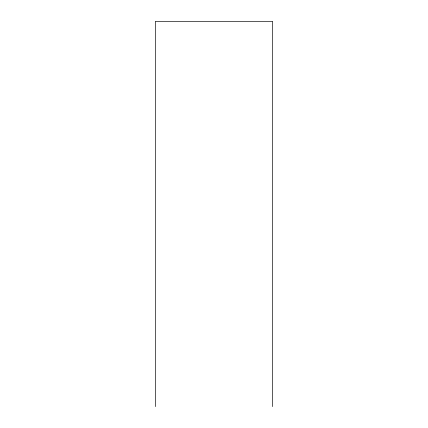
<?xml version="1.0" encoding="UTF-8"?>
<svg xmlns="http://www.w3.org/2000/svg" width="428" height="428" viewBox="0 0 428 428"><rect width="100%" height="100%" fill="white"/><g stroke="black" fill="none" stroke-linecap="round" stroke-linejoin="round"><path stroke-width="0.64" d="M272.668 406.6L272.668 21.4L155.332 21.4L155.332 406.6"/></g></svg>
